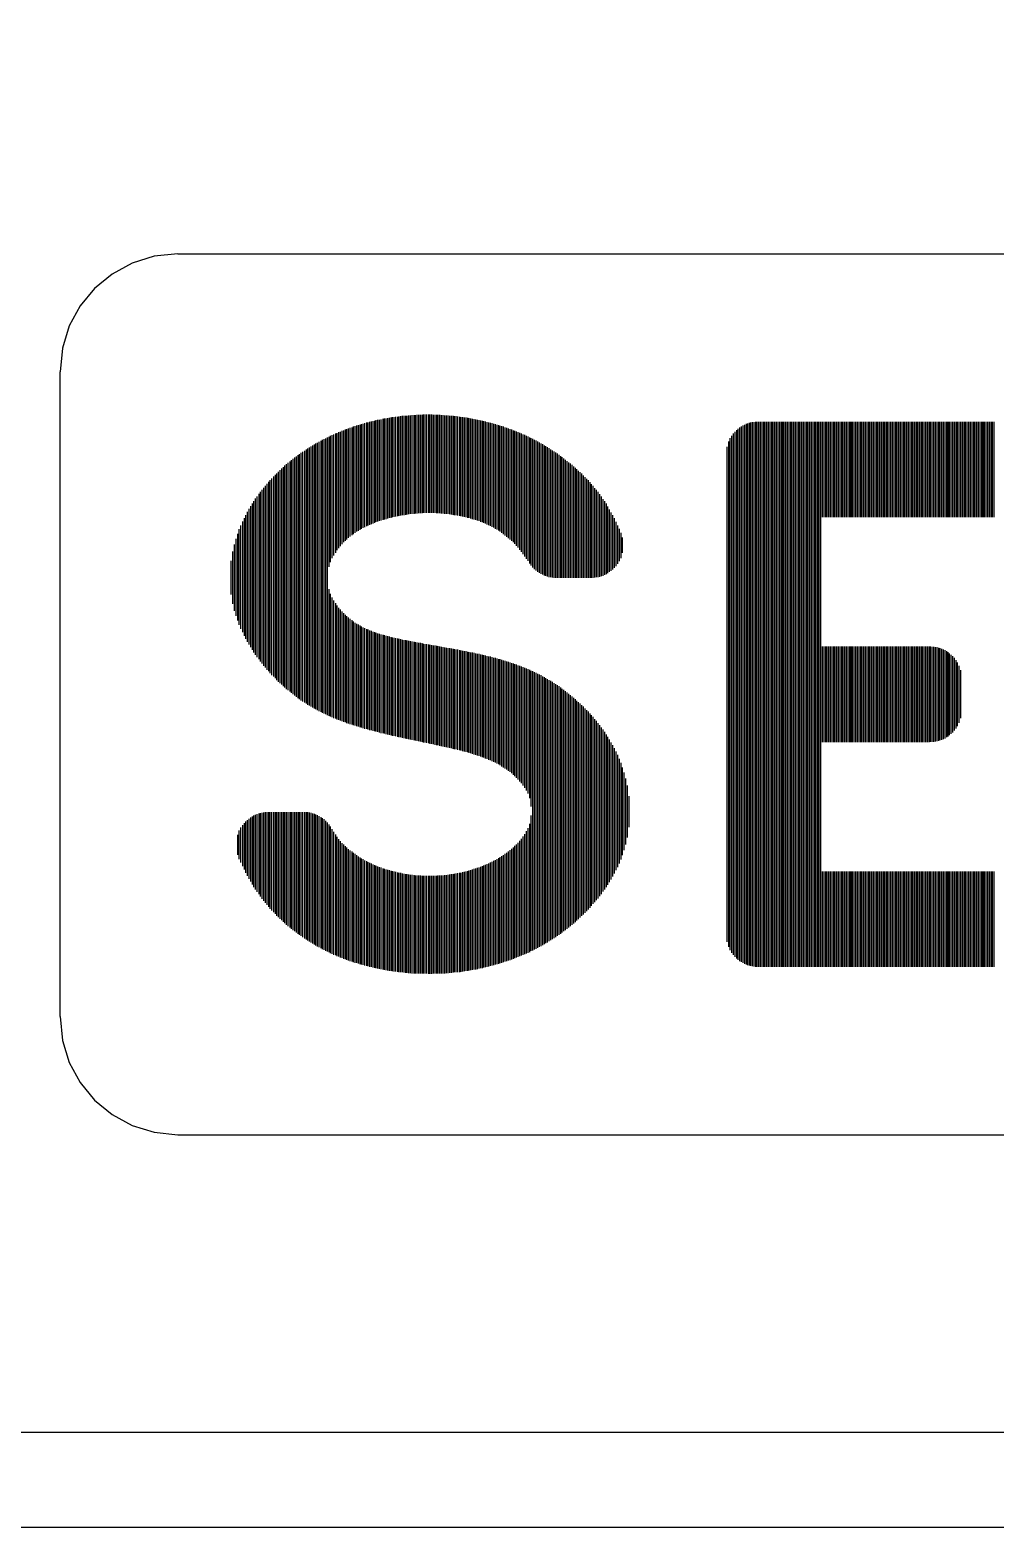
# Model space of a CAD drawing. Extents: x 4.9 to 38.9, y -1.1 to 21.9.
# Drawn here: x 13.492 to 14.104, y 17.482 to 18.433 of the extents above; entities that cross this region are included whole.
import ezdxf

# ---------------------------------------------------------------- set-up
doc = ezdxf.new("R2010")
doc.units = 0
doc.layers.get('0').update_dxf_attribs({"linetype": 'CONTINUOUS'})

msp = doc.modelspace()

# ---------------------------------------------------------------- linework, layer by layer
at = {"color": 7}
for p, q in [((13.58542, 18.29054), (14.44195, 18.29054)), ((13.51066, 17.80633), (13.51066, 18.2156)), ((13.69478, 18.11116), (13.69478, 18.18)), ((13.69597, 18.11201), (13.69597, 18.18034)), ((13.69698, 18.11269), (13.69698, 18.18085)), ((13.698, 18.11354), (13.698, 18.18118)), ((13.69902, 18.11422), (13.69902, 18.18152)), ((13.70003, 18.11472), (13.70003, 18.18186)), ((13.70105, 18.1154), (13.70105, 18.18203)), ((13.70207, 18.11608), (13.70207, 18.18237)), ((13.70309, 18.11659), (13.70309, 18.18271)), ((13.7041, 18.1171), (13.7041, 18.18305)), ((13.70529, 18.11761), (13.70529, 18.18339)), ((13.70631, 18.11811), (13.70631, 18.18356)), ((13.70732, 18.11862), (13.70732, 18.1839)), ((13.70834, 18.11896), (13.70834, 18.18407)), ((13.70936, 18.11947), (13.70936, 18.18441)), ((13.71038, 18.11981), (13.71038, 18.18458)), ((13.71139, 18.12032), (13.71139, 18.18491)), ((13.71241, 18.12066), (13.71241, 18.18508)), ((13.71343, 18.121), (13.71343, 18.18525)), ((13.71445, 18.12134), (13.71445, 18.18542)), ((13.71563, 18.12167), (13.71563, 18.18576)), ((13.71665, 18.12201), (13.71665, 18.18593)), ((13.71767, 18.12218), (13.71767, 18.1861)), ((13.71868, 18.12252), (13.71868, 18.18627)), ((13.7197, 18.12286), (13.7197, 18.18644)), ((13.72072, 18.12303), (13.72072, 18.18661)), ((13.72174, 18.12337), (13.72174, 18.18678)), ((13.72275, 18.12354), (13.72275, 18.18695)), ((13.72377, 18.12388), (13.72377, 18.18712)), ((13.72496, 18.12405), (13.72496, 18.18712)), ((13.72597, 18.12422), (13.72597, 18.18729)), ((13.72699, 18.12439), (13.72699, 18.18746)), ((13.72801, 18.12456), (13.72801, 18.18763)), ((13.72903, 18.12473), (13.72903, 18.18763)), ((13.73004, 18.1249), (13.73004, 18.1878)), ((13.73106, 18.12507), (13.73106, 18.1878)), ((13.73208, 18.12524), (13.73208, 18.18797)), ((13.73309, 18.1254), (13.73309, 18.18797)), ((13.73411, 18.12557), (13.73411, 18.18814)), ((13.7353, 18.12557), (13.7353, 18.18814)), ((13.73632, 18.12574), (13.73632, 18.18814)), ((13.73733, 18.12574), (13.73733, 18.1883)), ((13.73835, 18.12591), (13.73835, 18.1883)), ((13.73937, 18.12591), (13.73937, 18.1883)), ((13.74039, 18.12591), (13.74039, 18.1883)), ((13.7414, 18.12608), (13.7414, 18.18847)), ((13.74242, 18.12608), (13.74242, 18.18847)), ((13.74344, 18.12608), (13.74344, 18.18847)), ((13.74462, 18.12608), (13.74462, 18.18847)), ((13.74564, 18.12608), (13.74564, 18.18847)), ((13.74666, 18.12608), (13.74666, 18.18847)), ((13.74768, 18.12608), (13.74768, 18.1883)), ((13.74869, 18.12608), (13.74869, 18.1883)), ((13.74971, 18.12591), (13.74971, 18.1883)), ((13.75073, 18.12591), (13.75073, 18.1883)), ((13.75174, 18.12591), (13.75174, 18.1883)), ((13.75276, 18.12574), (13.75276, 18.18814)), ((13.75378, 18.12574), (13.75378, 18.18814)), ((13.75497, 18.12557), (13.75497, 18.18797)), ((13.75598, 18.12557), (13.75598, 18.18797)), ((13.757, 18.1254), (13.757, 18.18797)), ((13.75802, 18.12524), (13.75802, 18.1878)), ((13.75903, 18.12507), (13.75903, 18.1878)), ((13.76005, 18.1249), (13.76005, 18.18763)), ((13.76107, 18.12473), (13.76107, 18.18746)), ((13.76209, 18.12456), (13.76209, 18.18746)), ((13.7631, 18.12439), (13.7631, 18.18729)), ((13.76429, 18.12422), (13.76429, 18.18712)), ((13.76531, 18.12405), (13.76531, 18.18695)), ((13.76632, 18.12388), (13.76632, 18.18678)), ((13.76734, 18.12354), (13.76734, 18.18661)), ((13.76836, 18.12337), (13.76836, 18.18661)), ((13.76938, 18.12303), (13.76938, 18.18644)), ((13.77039, 18.12286), (13.77039, 18.18627)), ((13.77141, 18.12252), (13.77141, 18.18593)), ((13.77243, 18.12218), (13.77243, 18.18576)), ((13.77345, 18.12201), (13.77345, 18.18559)), ((13.77463, 18.12167), (13.77463, 18.18542)), ((13.77565, 18.12134), (13.77565, 18.18525)), ((13.77667, 18.121), (13.77667, 18.18491)), ((13.77768, 18.12049), (13.77768, 18.18474)), ((13.7787, 18.12015), (13.7787, 18.18458)), ((13.77972, 18.11981), (13.77972, 18.18424)), ((13.78074, 18.1193), (13.78074, 18.18407)), ((13.78175, 18.11879), (13.78175, 18.18373)), ((13.78277, 18.11828), (13.78277, 18.18356)), ((13.78379, 18.11778), (13.78379, 18.18322)), ((13.78497, 18.11727), (13.78497, 18.18305)), ((13.78599, 18.11676), (13.78599, 18.18271)), ((13.78701, 18.11608), (13.78701, 18.18237)), ((13.78803, 18.11557), (13.78803, 18.18203)), ((13.78904, 18.11489), (13.78904, 18.18169)), ((13.79006, 18.11422), (13.79006, 18.18135)), ((13.79108, 18.11337), (13.79108, 18.18118)), ((13.7921, 18.11269), (13.7921, 18.18085)), ((13.79311, 18.11184), (13.79311, 18.18034)), ((13.7943, 18.11099), (13.7943, 18.18)), ((13.94214, 17.84159), (13.94214, 18.18034)), ((13.94316, 17.84108), (13.94316, 18.18101)), ((13.94417, 17.8404), (13.94417, 18.18152)), ((13.94519, 17.8399), (13.94519, 18.18203)), ((13.94621, 17.83939), (13.94621, 18.18254)), ((13.94723, 17.83905), (13.94723, 18.18288)), ((13.94824, 17.83871), (13.94824, 18.18322)), ((13.94909, 17.83854), (13.94909, 18.18339)), ((13.95011, 17.83837), (13.95011, 18.18373)), ((13.95113, 17.8382), (13.95113, 18.18373)), ((13.95214, 17.83803), (13.95214, 18.1839)), ((13.95316, 17.83803), (13.95316, 18.1839)), ((13.95418, 17.83803), (13.95418, 18.1839)), ((13.95519, 17.83803), (13.95519, 18.1839)), ((13.95621, 17.83803), (13.95621, 18.1839)), ((13.95723, 17.83803), (13.95723, 18.1839)), ((13.95825, 17.83803), (13.95825, 18.1839)), ((13.95926, 17.83803), (13.95926, 18.1839)), ((13.96028, 17.83803), (13.96028, 18.1839)), ((13.9613, 17.83803), (13.9613, 18.1839)), ((13.96232, 17.83803), (13.96232, 18.1839)), ((13.96333, 17.83803), (13.96333, 18.1839)), ((13.96435, 17.83803), (13.96435, 18.1839)), ((13.96537, 17.83803), (13.96537, 18.1839)), ((13.96638, 17.83803), (13.96638, 18.1839)), ((13.9674, 17.83803), (13.9674, 18.1839)), ((13.96842, 17.83803), (13.96842, 18.1839)), ((13.96944, 17.83803), (13.96944, 18.1839)), ((13.97028, 17.83803), (13.97028, 18.1839)), ((13.9713, 17.83803), (13.9713, 18.1839)), ((13.97232, 17.83803), (13.97232, 18.1839)), ((13.97334, 17.83803), (13.97334, 18.1839)), ((13.97435, 17.83803), (13.97435, 18.1839)), ((13.97537, 17.83803), (13.97537, 18.1839)), ((13.97639, 17.83803), (13.97639, 18.1839)), ((13.9774, 17.83803), (13.9774, 18.1839)), ((13.97842, 17.83803), (13.97842, 18.1839)), ((13.97944, 17.83803), (13.97944, 18.1839)), ((13.98046, 17.83803), (13.98046, 18.1839)), ((13.98147, 17.83803), (13.98147, 18.1839)), ((13.98249, 17.83803), (13.98249, 18.1839)), ((13.98351, 17.83803), (13.98351, 18.1839)), ((13.98453, 17.83803), (13.98453, 18.1839)), ((13.98554, 17.83803), (13.98554, 18.1839)), ((13.98656, 17.83803), (13.98656, 18.1839)), ((13.98758, 17.83803), (13.98758, 18.1839)), ((13.98859, 17.83803), (13.98859, 18.1839)), ((13.98961, 17.83803), (13.98961, 18.1839)), ((13.99063, 17.83803), (13.99063, 18.1839)), ((13.99148, 17.83803), (13.99148, 18.1839)), ((13.99249, 17.83803), (13.99249, 18.1839)), ((13.99351, 17.83803), (13.99351, 18.1839)), ((13.99453, 18.12337), (13.99453, 18.1839)), ((13.99555, 18.12337), (13.99555, 18.1839)), ((13.99656, 18.12337), (13.99656, 18.1839)), ((13.99758, 18.12337), (13.99758, 18.1839)), ((13.9986, 18.12337), (13.9986, 18.1839)), ((13.99961, 18.12337), (13.99961, 18.1839)), ((14.00063, 18.12337), (14.00063, 18.1839)), ((14.00165, 18.12337), (14.00165, 18.1839)), ((14.00267, 18.12337), (14.00267, 18.1839)), ((14.00368, 18.12337), (14.00368, 18.1839)), ((14.0047, 18.12337), (14.0047, 18.1839)), ((14.00572, 18.12337), (14.00572, 18.1839)), ((14.00674, 18.12337), (14.00674, 18.1839)), ((14.00775, 18.12337), (14.00775, 18.1839)), ((14.00877, 18.12337), (14.00877, 18.1839)), ((14.00979, 18.12337), (14.00979, 18.1839)), ((14.0108, 18.12337), (14.0108, 18.1839)), ((14.01182, 18.12337), (14.01182, 18.1839)), ((14.01267, 18.12337), (14.01267, 18.1839)), ((14.01369, 18.12337), (14.01369, 18.1839)), ((14.0147, 18.12337), (14.0147, 18.1839)), ((14.01572, 18.12337), (14.01572, 18.1839)), ((14.01674, 18.12337), (14.01674, 18.1839)), ((14.01776, 18.12337), (14.01776, 18.1839)), ((14.01877, 18.12337), (14.01877, 18.1839)), ((14.01979, 18.12337), (14.01979, 18.1839)), ((14.02081, 18.12337), (14.02081, 18.1839)), ((14.02182, 18.12337), (14.02182, 18.1839)), ((14.02284, 18.12337), (14.02284, 18.1839)), ((14.02386, 18.12337), (14.02386, 18.1839)), ((14.02488, 18.12337), (14.02488, 18.1839)), ((14.02589, 18.12337), (14.02589, 18.1839)), ((14.02691, 18.12337), (14.02691, 18.1839)), ((14.02793, 18.12337), (14.02793, 18.1839)), ((14.02895, 18.12337), (14.02895, 18.1839)), ((14.02996, 18.12337), (14.02996, 18.1839)), ((14.03098, 18.12337), (14.03098, 18.1839)), ((14.032, 18.12337), (14.032, 18.1839)), ((14.03301, 18.12337), (14.03301, 18.1839)), ((14.03386, 18.12337), (14.03386, 18.1839)), ((14.03488, 18.12337), (14.03488, 18.1839)), ((14.0359, 18.12337), (14.0359, 18.1839)), ((14.03691, 18.12337), (14.03691, 18.1839)), ((14.03793, 18.12337), (14.03793, 18.1839)), ((14.03895, 18.12337), (14.03895, 18.1839)), ((14.03997, 18.12337), (14.03997, 18.1839)), ((14.04098, 18.12337), (14.04098, 18.1839)), ((14.042, 18.12337), (14.042, 18.1839)), ((14.04302, 18.12337), (14.04302, 18.1839)), ((14.04403, 18.12337), (14.04403, 18.1839)), ((14.04505, 18.12337), (14.04505, 18.1839)), ((14.04607, 18.12337), (14.04607, 18.1839)), ((14.04709, 18.12337), (14.04709, 18.1839)), ((14.0481, 18.12337), (14.0481, 18.1839)), ((14.04912, 18.12337), (14.04912, 18.1839)), ((14.05014, 18.12337), (14.05014, 18.1839)), ((14.05116, 18.12337), (14.05116, 18.1839)), ((14.05217, 18.12337), (14.05217, 18.1839)), ((14.05319, 18.12337), (14.05319, 18.1839)), ((14.05421, 18.12337), (14.05421, 18.1839)), ((14.05506, 18.12337), (14.05506, 18.1839)), ((14.05607, 18.12337), (14.05607, 18.1839)), ((14.05709, 18.12337), (14.05709, 18.1839)), ((14.05811, 18.12337), (14.05811, 18.1839)), ((14.05912, 18.12337), (14.05912, 18.1839)), ((14.06014, 18.12337), (14.06014, 18.1839)), ((14.06116, 18.12337), (14.06116, 18.1839)), ((14.06218, 18.12337), (14.06218, 18.1839)), ((14.06319, 18.12337), (14.06319, 18.1839)), ((14.06421, 18.12337), (14.06421, 18.1839)), ((14.06523, 18.12337), (14.06523, 18.1839)), ((14.06624, 18.12337), (14.06624, 18.1839)), ((14.06726, 18.12337), (14.06726, 18.1839)), ((14.06828, 18.12337), (14.06828, 18.1839)), ((14.0693, 18.12337), (14.0693, 18.1839)), ((14.07031, 18.12337), (14.07031, 18.1839)), ((14.07133, 18.12337), (14.07133, 18.1839)), ((14.07235, 18.12337), (14.07235, 18.1839)), ((14.07337, 18.12337), (14.07337, 18.1839)), ((14.07438, 18.12337), (14.07438, 18.1839)), ((14.07523, 18.12337), (14.07523, 18.1839)), ((14.07625, 18.12337), (14.07625, 18.1839)), ((14.07727, 18.12337), (14.07727, 18.1839)), ((14.07828, 18.12337), (14.07828, 18.1839)), ((14.0793, 18.12337), (14.0793, 18.1839)), ((14.08032, 18.12337), (14.08032, 18.1839)), ((14.08133, 18.12337), (14.08133, 18.1839)), ((14.08235, 18.12337), (14.08235, 18.1839)), ((14.08337, 18.12337), (14.08337, 18.1839)), ((14.08439, 18.12337), (14.08439, 18.1839)), ((14.0854, 18.12337), (14.0854, 18.1839)), ((14.08642, 18.12337), (14.08642, 18.1839)), ((14.08744, 18.12337), (14.08744, 18.1839)), ((14.08845, 18.12337), (14.08845, 18.1839)), ((14.08947, 18.12337), (14.08947, 18.1839)), ((14.09049, 18.12337), (14.09049, 18.1839)), ((14.09151, 18.12337), (14.09151, 18.1839)), ((14.09252, 18.12337), (14.09252, 18.1839)), ((14.09354, 18.12337), (14.09354, 18.1839)), ((14.09456, 18.12337), (14.09456, 18.1839)), ((14.09558, 18.12337), (14.09558, 18.1839)), ((14.09642, 18.12337), (14.09642, 18.1839)), ((14.09744, 18.12337), (14.09744, 18.1839)), ((14.09846, 18.12337), (14.09846, 18.1839)), ((14.09948, 18.12337), (14.09948, 18.1839)), ((14.10049, 18.12337), (14.10049, 18.1839)), ((14.10151, 18.12337), (14.10151, 18.1839)), ((14.10253, 18.12337), (14.10253, 18.1839)), ((14.10354, 18.12337), (14.10354, 18.1839)), ((13.67409, 18.00079), (13.67409, 18.17067)), ((13.67511, 18.00028), (13.67511, 18.17118)), ((13.6763, 17.99977), (13.6763, 18.17186)), ((13.67732, 17.99927), (13.67732, 18.17237)), ((13.67833, 17.99876), (13.67833, 18.17288)), ((13.67935, 17.99825), (13.67935, 18.17339)), ((13.68037, 17.99774), (13.68037, 18.17389)), ((13.68138, 18.09184), (13.68138, 18.1744)), ((13.6824, 18.09489), (13.6824, 18.17491)), ((13.68342, 18.09726), (13.68342, 18.17542)), ((13.68444, 18.09913), (13.68444, 18.17593)), ((13.68562, 18.10082), (13.68562, 18.17644)), ((13.68664, 18.10235), (13.68664, 18.17678)), ((13.68766, 18.1037), (13.68766, 18.17728)), ((13.68867, 18.10506), (13.68867, 18.17762)), ((13.68969, 18.10625), (13.68969, 18.17813)), ((13.69071, 18.10743), (13.69071, 18.17847)), ((13.69173, 18.10845), (13.69173, 18.17898)), ((13.69274, 18.1093), (13.69274, 18.17932)), ((13.69376, 18.11032), (13.69376, 18.17966)), ((13.79532, 18.11015), (13.79532, 18.17966)), ((13.79633, 18.1093), (13.79633, 18.17932)), ((13.79735, 18.10845), (13.79735, 18.17898)), ((13.79837, 18.10743), (13.79837, 18.17847)), ((13.79939, 18.10642), (13.79939, 18.17813)), ((13.8004, 18.10523), (13.8004, 18.17779)), ((13.80142, 18.10404), (13.80142, 18.17728)), ((13.80244, 18.10269), (13.80244, 18.17695)), ((13.80345, 18.10133), (13.80345, 18.17644)), ((13.80464, 18.0998), (13.80464, 18.17593)), ((13.80566, 18.09845), (13.80566, 18.17559)), ((13.80668, 18.09692), (13.80668, 18.17508)), ((13.80769, 18.09557), (13.80769, 18.17457)), ((13.80871, 18.09404), (13.80871, 18.17406)), ((13.80973, 18.09268), (13.80973, 18.17355)), ((13.81075, 18.0915), (13.81075, 18.17305)), ((13.81176, 18.09048), (13.81176, 18.17254)), ((13.81278, 18.08946), (13.81278, 18.17203)), ((13.81397, 18.08878), (13.81397, 18.17152)), ((13.81498, 18.08811), (13.81498, 18.17084)), ((13.93502, 17.85058), (13.93502, 18.17135)), ((13.93604, 17.84854), (13.93604, 18.17355)), ((13.93705, 17.84685), (13.93705, 18.17508)), ((13.93807, 17.84549), (13.93807, 18.17644)), ((13.93909, 17.8443), (13.93909, 18.17762)), ((13.94011, 17.84329), (13.94011, 18.17864)), ((13.94112, 17.84244), (13.94112, 18.17949)), ((13.65968, 18.01012), (13.65968, 18.16118)), ((13.6607, 18.00944), (13.6607, 18.16186)), ((13.66172, 18.00859), (13.66172, 18.1627)), ((13.66273, 18.00791), (13.66273, 18.16338)), ((13.66375, 18.00706), (13.66375, 18.16423)), ((13.66477, 18.00639), (13.66477, 18.16491)), ((13.66596, 18.00571), (13.66596, 18.16559)), ((13.66697, 18.00503), (13.66697, 18.16626)), ((13.66799, 18.00435), (13.66799, 18.16694)), ((13.66901, 18.00384), (13.66901, 18.16762)), ((13.67003, 18.00317), (13.67003, 18.1683)), ((13.67104, 18.00266), (13.67104, 18.16881)), ((13.67206, 18.00198), (13.67206, 18.16949)), ((13.67308, 18.00147), (13.67308, 18.17016)), ((13.816, 18.08743), (13.816, 18.17016)), ((13.81702, 18.08692), (13.81702, 18.16966)), ((13.81804, 18.08641), (13.81804, 18.16898)), ((13.81905, 18.08607), (13.81905, 18.16847)), ((13.82007, 18.08573), (13.82007, 18.16779)), ((13.82109, 18.08539), (13.82109, 18.16711)), ((13.8221, 18.08522), (13.8221, 18.16643)), ((13.82312, 18.08505), (13.82312, 18.16576)), ((13.82431, 18.08488), (13.82431, 18.16508)), ((13.82533, 18.08488), (13.82533, 18.1644)), ((13.82634, 18.08488), (13.82634, 18.16372)), ((13.82736, 18.08488), (13.82736, 18.16287)), ((13.82838, 18.08488), (13.82838, 18.1622)), ((13.82939, 18.08488), (13.82939, 18.16152)), ((13.934, 17.8538), (13.934, 18.16813)), ((13.64934, 18.01893), (13.64934, 18.15219)), ((13.65036, 18.01792), (13.65036, 18.15321)), ((13.65138, 18.01707), (13.65138, 18.15423)), ((13.65239, 18.01605), (13.65239, 18.15507)), ((13.65341, 18.0152), (13.65341, 18.15609)), ((13.65443, 18.01419), (13.65443, 18.15694)), ((13.65544, 18.01351), (13.65544, 18.15779)), ((13.65663, 18.01266), (13.65663, 18.15864)), ((13.65765, 18.01181), (13.65765, 18.15948)), ((13.65867, 18.01096), (13.65867, 18.16033)), ((13.83041, 18.08488), (13.83041, 18.16067)), ((13.83143, 18.08488), (13.83143, 18.15982)), ((13.83245, 18.08488), (13.83245, 18.15897)), ((13.83363, 18.08488), (13.83363, 18.15813)), ((13.83465, 18.08488), (13.83465, 18.15745)), ((13.83567, 18.08488), (13.83567, 18.1566)), ((13.83668, 18.08488), (13.83668, 18.15558)), ((13.8377, 18.08488), (13.8377, 18.15474)), ((13.83872, 18.08488), (13.83872, 18.15389)), ((13.83974, 18.08488), (13.83974, 18.15287)), ((13.84075, 18.08488), (13.84075, 18.15202)), ((13.64002, 18.0291), (13.64002, 18.14202)), ((13.64103, 18.02792), (13.64103, 18.14338)), ((13.64205, 18.02656), (13.64205, 18.14456)), ((13.64307, 18.02554), (13.64307, 18.14575)), ((13.64409, 18.02436), (13.64409, 18.14694)), ((13.6451, 18.02317), (13.6451, 18.14795)), ((13.64629, 18.02215), (13.64629, 18.14914)), ((13.64731, 18.02114), (13.64731, 18.15016)), ((13.64832, 18.01995), (13.64832, 18.15118)), ((13.84177, 18.08488), (13.84177, 18.15101)), ((13.84279, 18.08488), (13.84279, 18.14982)), ((13.84398, 18.08488), (13.84398, 18.1488)), ((13.84499, 18.08488), (13.84499, 18.14778)), ((13.84601, 18.08488), (13.84601, 18.14677)), ((13.84703, 18.08488), (13.84703, 18.14558)), ((13.84804, 18.08488), (13.84804, 18.14439)), ((13.84906, 18.08488), (13.84906, 18.14321)), ((13.63374, 18.03758), (13.63374, 18.13354)), ((13.63476, 18.03606), (13.63476, 18.13524)), ((13.63578, 18.03453), (13.63578, 18.13659)), ((13.63696, 18.03317), (13.63696, 18.13812)), ((13.63798, 18.03182), (13.63798, 18.13948)), ((13.639, 18.03046), (13.639, 18.14083)), ((13.85008, 18.08505), (13.85008, 18.14185)), ((13.8511, 18.08522), (13.8511, 18.14066)), ((13.85211, 18.08539), (13.85211, 18.13948)), ((13.8533, 18.08556), (13.8533, 18.13795)), ((13.85432, 18.0859), (13.85432, 18.13643)), ((13.85533, 18.08624), (13.85533, 18.1349)), ((13.85635, 18.08675), (13.85635, 18.13354)), ((13.62866, 18.04623), (13.62866, 18.12473)), ((13.62967, 18.04419), (13.62967, 18.12676)), ((13.63069, 18.0425), (13.63069, 18.12863)), ((13.63171, 18.0408), (13.63171, 18.13032)), ((13.63273, 18.03911), (13.63273, 18.13202)), ((13.85737, 18.08726), (13.85737, 18.13202)), ((13.85839, 18.08794), (13.85839, 18.13015)), ((13.8594, 18.08861), (13.8594, 18.12829)), ((13.86042, 18.08929), (13.86042, 18.12642)), ((13.86144, 18.09014), (13.86144, 18.12473)), ((13.62442, 18.05504), (13.62442, 18.11574)), ((13.62544, 18.0525), (13.62544, 18.11811)), ((13.62662, 18.0503), (13.62662, 18.12066)), ((13.62764, 18.04809), (13.62764, 18.12269)), ((13.86246, 18.09116), (13.86246, 18.12269)), ((13.86364, 18.09234), (13.86364, 18.12049)), ((13.86466, 18.0937), (13.86466, 18.11811)), ((13.86568, 18.0954), (13.86568, 18.11591)), ((13.86669, 18.09743), (13.86669, 18.11354)), ((13.62137, 18.06403), (13.62137, 18.10608)), ((13.62238, 18.06081), (13.62238, 18.10964)), ((13.6234, 18.05776), (13.6234, 18.11286)), ((13.86771, 18.10065), (13.86771, 18.11049)), ((13.61933, 18.07437), (13.61933, 18.09557)), ((13.62035, 18.06844), (13.62035, 18.10167)), ((13.68138, 17.99723), (13.68138, 18.07776)), ((13.6824, 17.99689), (13.6824, 18.07471)), ((13.68342, 17.99638), (13.68342, 18.07234)), ((13.68444, 17.99587), (13.68444, 18.07047)), ((13.68562, 17.99554), (13.68562, 18.06878)), ((13.68664, 17.99503), (13.68664, 18.06725)), ((13.68766, 17.99469), (13.68766, 18.0659)), ((13.68867, 17.99435), (13.68867, 18.06471)), ((13.68969, 17.99384), (13.68969, 18.06352)), ((13.69071, 17.9935), (13.69071, 18.0625)), ((13.69173, 17.99316), (13.69173, 18.06149)), ((13.69274, 17.99265), (13.69274, 18.06047)), ((13.69376, 17.99248), (13.69376, 18.05962)), ((13.69478, 17.99198), (13.69478, 18.05877)), ((13.69597, 17.99181), (13.69597, 18.05793)), ((13.69698, 17.9913), (13.69698, 18.05725)), ((13.698, 17.99113), (13.698, 18.0564)), ((13.69902, 17.99062), (13.69902, 18.05572)), ((13.70003, 17.99045), (13.70003, 18.05521)), ((13.70105, 17.99011), (13.70105, 18.05454)), ((13.70207, 17.98977), (13.70207, 18.05403)), ((13.70309, 17.98943), (13.70309, 18.05335)), ((13.7041, 17.98909), (13.7041, 18.05284)), ((13.70529, 17.98892), (13.70529, 18.05233)), ((13.70631, 17.98858), (13.70631, 18.05199)), ((13.70732, 17.98825), (13.70732, 18.05148)), ((13.70834, 17.98808), (13.70834, 18.05115)), ((13.70936, 17.98774), (13.70936, 18.05064)), ((13.71038, 17.98757), (13.71038, 18.0503)), ((13.71139, 17.98723), (13.71139, 18.04996)), ((13.71241, 17.98706), (13.71241, 18.04962)), ((13.71343, 17.98672), (13.71343, 18.04928)), ((13.71445, 17.98638), (13.71445, 18.04894)), ((13.71563, 17.98621), (13.71563, 18.0486)), ((13.71665, 17.98604), (13.71665, 18.04843)), ((13.71767, 17.9857), (13.71767, 18.04809)), ((13.71868, 17.98553), (13.71868, 18.04775)), ((13.7197, 17.98519), (13.7197, 18.04759)), ((13.72072, 17.98502), (13.72072, 18.04725)), ((13.72174, 17.98468), (13.72174, 18.04708)), ((13.72275, 17.98452), (13.72275, 18.04674)), ((13.72377, 17.98435), (13.72377, 18.04657)), ((13.72496, 17.98401), (13.72496, 18.0464)), ((13.72597, 17.98384), (13.72597, 18.04606)), ((13.72699, 17.98367), (13.72699, 18.04589)), ((13.72801, 17.98333), (13.72801, 18.04555)), ((13.72903, 17.98316), (13.72903, 18.04538)), ((13.73004, 17.98299), (13.73004, 18.04521)), ((13.73106, 17.98265), (13.73106, 18.04504)), ((13.73208, 17.98248), (13.73208, 18.04487)), ((13.73309, 17.98231), (13.73309, 18.0447)), ((13.73411, 17.98214), (13.73411, 18.04436)), ((13.7353, 17.9818), (13.7353, 18.04419)), ((13.73632, 17.98163), (13.73632, 18.04402)), ((13.73733, 17.98146), (13.73733, 18.04386)), ((13.73835, 17.98112), (13.73835, 18.04369)), ((13.73937, 17.98096), (13.73937, 18.04352)), ((13.74039, 17.98079), (13.74039, 18.04335)), ((13.7414, 17.98045), (13.7414, 18.04301)), ((13.74242, 17.98028), (13.74242, 18.04284)), ((13.74344, 17.98011), (13.74344, 18.04267)), ((13.74462, 17.97994), (13.74462, 18.0425)), ((13.74564, 17.9796), (13.74564, 18.04233)), ((13.74666, 17.97943), (13.74666, 18.04216)), ((13.74768, 17.97926), (13.74768, 18.04199)), ((13.74869, 17.97892), (13.74869, 18.04182)), ((13.74971, 17.97875), (13.74971, 18.04165)), ((13.75073, 17.97858), (13.75073, 18.04148)), ((13.75174, 17.97824), (13.75174, 18.04131)), ((13.75276, 17.97807), (13.75276, 18.04114)), ((13.75378, 17.9779), (13.75378, 18.0408)), ((13.75497, 17.97756), (13.75497, 18.04063)), ((13.75598, 17.97739), (13.75598, 18.04046)), ((13.757, 17.97723), (13.757, 18.04029)), ((13.75802, 17.97689), (13.75802, 18.04013)), ((13.75903, 17.97672), (13.75903, 18.03996)), ((13.76005, 17.97638), (13.76005, 18.03979)), ((13.76107, 17.97621), (13.76107, 18.03962)), ((13.76209, 17.97604), (13.76209, 18.03945)), ((13.7631, 17.9757), (13.7631, 18.03928)), ((13.76429, 17.97553), (13.76429, 18.03894)), ((13.76531, 17.97519), (13.76531, 18.03877)), ((13.76632, 17.97485), (13.76632, 18.0386)), ((13.76734, 17.97468), (13.76734, 18.03843)), ((13.76836, 17.97434), (13.76836, 18.03826)), ((13.76938, 17.97417), (13.76938, 18.03792)), ((13.77039, 17.97383), (13.77039, 18.03775)), ((13.77141, 17.9735), (13.77141, 18.03758)), ((13.77243, 17.97316), (13.77243, 18.03741)), ((13.99453, 17.98062), (13.99453, 18.04131)), ((13.99555, 17.98062), (13.99555, 18.04131)), ((13.99656, 17.98062), (13.99656, 18.04131)), ((13.99758, 17.98062), (13.99758, 18.04131)), ((13.9986, 17.98062), (13.9986, 18.04131)), ((13.99961, 17.98062), (13.99961, 18.04131)), ((14.00063, 17.98062), (14.00063, 18.04131)), ((14.00165, 17.98062), (14.00165, 18.04131)), ((14.00267, 17.98062), (14.00267, 18.04131)), ((14.00368, 17.98062), (14.00368, 18.04131)), ((14.0047, 17.98062), (14.0047, 18.04131)), ((14.00572, 17.98062), (14.00572, 18.04131)), ((14.00674, 17.98062), (14.00674, 18.04131)), ((14.00775, 17.98062), (14.00775, 18.04131)), ((14.00877, 17.98062), (14.00877, 18.04131)), ((14.00979, 17.98062), (14.00979, 18.04131)), ((14.0108, 17.98062), (14.0108, 18.04131)), ((14.01182, 17.98062), (14.01182, 18.04131)), ((14.01267, 17.98062), (14.01267, 18.04131)), ((14.01369, 17.98062), (14.01369, 18.04131)), ((14.0147, 17.98062), (14.0147, 18.04131)), ((14.01572, 17.98062), (14.01572, 18.04131)), ((14.01674, 17.98062), (14.01674, 18.04131)), ((14.01776, 17.98062), (14.01776, 18.04131)), ((14.01877, 17.98062), (14.01877, 18.04131)), ((14.01979, 17.98062), (14.01979, 18.04131)), ((14.02081, 17.98062), (14.02081, 18.04131)), ((14.02182, 17.98062), (14.02182, 18.04131)), ((14.02284, 17.98062), (14.02284, 18.04131)), ((14.02386, 17.98062), (14.02386, 18.04131)), ((14.02488, 17.98062), (14.02488, 18.04131)), ((14.02589, 17.98062), (14.02589, 18.04131)), ((14.02691, 17.98062), (14.02691, 18.04131)), ((14.02793, 17.98062), (14.02793, 18.04131)), ((14.02895, 17.98062), (14.02895, 18.04131)), ((14.02996, 17.98062), (14.02996, 18.04131)), ((14.03098, 17.98062), (14.03098, 18.04131)), ((14.032, 17.98062), (14.032, 18.04131)), ((14.03301, 17.98062), (14.03301, 18.04131)), ((14.03386, 17.98062), (14.03386, 18.04131)), ((14.03488, 17.98062), (14.03488, 18.04131)), ((14.0359, 17.98062), (14.0359, 18.04131)), ((14.03691, 17.98062), (14.03691, 18.04131)), ((14.03793, 17.98062), (14.03793, 18.04131)), ((14.03895, 17.98062), (14.03895, 18.04131)), ((14.03997, 17.98062), (14.03997, 18.04131)), ((14.04098, 17.98062), (14.04098, 18.04131)), ((14.042, 17.98062), (14.042, 18.04131)), ((14.04302, 17.98062), (14.04302, 18.04131)), ((14.04403, 17.98062), (14.04403, 18.04131)), ((14.04505, 17.98062), (14.04505, 18.04131)), ((14.04607, 17.98062), (14.04607, 18.04131)), ((14.04709, 17.98062), (14.04709, 18.04131)), ((14.0481, 17.98062), (14.0481, 18.04131)), ((14.04912, 17.98062), (14.04912, 18.04131)), ((14.05014, 17.98062), (14.05014, 18.04131)), ((14.05116, 17.98062), (14.05116, 18.04131)), ((14.05217, 17.98062), (14.05217, 18.04131)), ((14.05319, 17.98062), (14.05319, 18.04131)), ((14.05421, 17.98062), (14.05421, 18.04131)), ((14.05506, 17.98062), (14.05506, 18.04131)), ((14.05607, 17.98062), (14.05607, 18.04131)), ((14.05709, 17.98062), (14.05709, 18.04131)), ((14.05811, 17.98062), (14.05811, 18.04131)), ((14.05912, 17.98062), (14.05912, 18.04131)), ((14.06014, 17.98062), (14.06014, 18.04131)), ((14.06116, 17.98062), (14.06116, 18.04131)), ((14.06218, 17.98062), (14.06218, 18.04131)), ((14.06319, 17.98079), (14.06319, 18.04131)), ((14.06421, 17.98079), (14.06421, 18.04114)), ((14.06523, 17.98079), (14.06523, 18.04114)), ((14.06624, 17.98096), (14.06624, 18.04097)), ((14.06726, 17.98112), (14.06726, 18.0408)), ((14.06828, 17.98146), (14.06828, 18.04046)), ((14.0693, 17.9818), (14.0693, 18.04013)), ((14.07031, 17.98214), (14.07031, 18.03979)), ((14.07133, 17.98248), (14.07133, 18.03945)), ((14.07235, 17.98299), (14.07235, 18.03894)), ((14.07337, 17.98367), (14.07337, 18.03843)), ((14.07438, 17.98418), (14.07438, 18.03775)), ((13.77345, 17.97282), (13.77345, 18.03724)), ((13.77463, 17.97248), (13.77463, 18.0369)), ((13.77565, 17.97214), (13.77565, 18.03673)), ((13.77667, 17.9718), (13.77667, 18.03656)), ((13.77768, 17.97146), (13.77768, 18.03623)), ((13.7787, 17.97112), (13.7787, 18.03606)), ((13.77972, 17.97078), (13.77972, 18.03572)), ((13.78074, 17.97027), (13.78074, 18.03555)), ((13.78175, 17.96993), (13.78175, 18.03521)), ((13.78277, 17.96943), (13.78277, 18.03504)), ((13.78379, 17.96909), (13.78379, 18.03487)), ((13.78497, 17.96858), (13.78497, 18.03453)), ((13.78599, 17.96807), (13.78599, 18.03419)), ((13.78701, 17.96756), (13.78701, 18.03402)), ((13.78803, 17.96705), (13.78803, 18.03368)), ((13.78904, 17.96654), (13.78904, 18.03334)), ((13.79006, 17.96587), (13.79006, 18.03317)), ((13.79108, 17.96519), (13.79108, 18.03283)), ((13.7921, 17.96451), (13.7921, 18.0325)), ((13.79311, 17.96383), (13.79311, 18.03216)), ((13.7943, 17.96315), (13.7943, 18.03182)), ((13.79532, 17.96231), (13.79532, 18.03148)), ((13.79633, 17.96163), (13.79633, 18.03114)), ((13.79735, 17.96078), (13.79735, 18.0308)), ((13.79837, 17.95976), (13.79837, 18.03046)), ((13.79939, 17.95891), (13.79939, 18.03012)), ((13.8004, 17.9579), (13.8004, 18.02978)), ((13.80142, 17.95688), (13.80142, 18.02927)), ((13.80244, 17.95569), (13.80244, 18.02894)), ((13.80345, 17.95451), (13.80345, 18.0286)), ((13.80464, 17.95315), (13.80464, 18.02826)), ((14.07523, 17.98502), (14.07523, 18.0369)), ((14.07625, 17.98587), (14.07625, 18.03606)), ((14.07727, 17.98672), (14.07727, 18.03521)), ((14.07828, 17.98791), (14.07828, 18.03402)), ((14.0793, 17.98926), (14.0793, 18.03267)), ((14.08032, 17.99079), (14.08032, 18.03114)), ((14.08133, 17.99282), (14.08133, 18.0291)), ((13.80566, 17.95162), (13.80566, 18.02775)), ((13.80668, 17.94993), (13.80668, 18.02724)), ((13.80769, 17.94789), (13.80769, 18.0269)), ((13.80871, 17.94501), (13.80871, 18.02639)), ((13.80973, 17.93976), (13.80973, 18.02588)), ((13.81075, 17.84837), (13.81075, 18.02554)), ((13.81176, 17.84888), (13.81176, 18.02504)), ((13.81278, 17.84939), (13.81278, 18.02453)), ((13.81397, 17.85007), (13.81397, 18.02402)), ((13.81498, 17.85058), (13.81498, 18.02351)), ((13.816, 17.85109), (13.816, 18.023)), ((13.81702, 17.85176), (13.81702, 18.02232)), ((13.81804, 17.85227), (13.81804, 18.02181)), ((13.81905, 17.85295), (13.81905, 18.02114)), ((13.82007, 17.85346), (13.82007, 18.02063)), ((13.82109, 17.85414), (13.82109, 18.01995)), ((13.8221, 17.85482), (13.8221, 18.01944)), ((13.82312, 17.85549), (13.82312, 18.01876)), ((14.08235, 17.99571), (14.08235, 18.02622)), ((13.82431, 17.85617), (13.82431, 18.01808)), ((13.82533, 17.85685), (13.82533, 18.01741)), ((13.82634, 17.85753), (13.82634, 18.01673)), ((13.82736, 17.85821), (13.82736, 18.01605)), ((13.82838, 17.85888), (13.82838, 18.0152)), ((13.82939, 17.85973), (13.82939, 18.01452)), ((13.83041, 17.86058), (13.83041, 18.01368)), ((13.83143, 17.86126), (13.83143, 18.013)), ((13.83245, 17.86211), (13.83245, 18.01215)), ((13.83363, 17.86295), (13.83363, 18.0113)), ((13.83465, 17.8638), (13.83465, 18.01046)), ((13.83567, 17.86465), (13.83567, 18.00961)), ((13.83668, 17.8655), (13.83668, 18.00876)), ((13.8377, 17.86634), (13.8377, 18.00791)), ((13.83872, 17.86736), (13.83872, 18.00689)), ((13.83974, 17.86821), (13.83974, 18.00605)), ((13.84075, 17.86923), (13.84075, 18.0052)), ((13.84177, 17.87024), (13.84177, 18.00401)), ((13.84279, 17.87126), (13.84279, 18.00317)), ((13.84398, 17.87228), (13.84398, 18.00198)), ((13.84499, 17.8733), (13.84499, 18.00096)), ((13.84601, 17.87431), (13.84601, 17.99994)), ((13.84703, 17.8755), (13.84703, 17.99876)), ((13.84804, 17.87669), (13.84804, 17.99774)), ((13.84906, 17.87787), (13.84906, 17.99655)), ((13.85008, 17.87906), (13.85008, 17.9952)), ((13.8511, 17.88025), (13.8511, 17.99401)), ((13.85211, 17.88143), (13.85211, 17.99265)), ((13.8533, 17.88279), (13.8533, 17.9913)), ((13.85432, 17.88415), (13.85432, 17.98994)), ((13.85533, 17.88567), (13.85533, 17.98858)), ((13.85635, 17.88703), (13.85635, 17.98706)), ((13.85737, 17.88855), (13.85737, 17.98553)), ((13.85839, 17.89008), (13.85839, 17.98401)), ((13.8594, 17.89178), (13.8594, 17.98231)), ((13.86042, 17.89347), (13.86042, 17.98045)), ((13.86144, 17.89534), (13.86144, 17.97875)), ((13.86246, 17.8972), (13.86246, 17.97672)), ((13.86364, 17.89924), (13.86364, 17.97468)), ((13.86466, 17.90127), (13.86466, 17.97248)), ((13.86568, 17.90364), (13.86568, 17.96993)), ((13.86669, 17.90602), (13.86669, 17.96739)), ((13.86771, 17.9089), (13.86771, 17.96451)), ((13.86873, 17.91195), (13.86873, 17.96129)), ((13.86975, 17.91551), (13.86975, 17.95756)), ((13.87076, 17.92009), (13.87076, 17.95298)), ((13.87178, 17.92653), (13.87178, 17.9462)), ((13.63171, 17.89211), (13.63171, 17.93281)), ((13.63273, 17.89025), (13.63273, 17.93331)), ((13.63374, 17.88855), (13.63374, 17.93399)), ((13.63476, 17.88703), (13.63476, 17.9345)), ((13.63578, 17.8855), (13.63578, 17.93484)), ((13.63696, 17.88398), (13.63696, 17.93518)), ((13.63798, 17.88262), (13.63798, 17.93552)), ((13.639, 17.88109), (13.639, 17.93569)), ((13.64002, 17.87974), (13.64002, 17.93586)), ((13.64103, 17.87855), (13.64103, 17.93603)), ((13.64205, 17.8772), (13.64205, 17.9362)), ((13.64307, 17.87601), (13.64307, 17.9362)), ((13.64409, 17.87482), (13.64409, 17.9362)), ((13.6451, 17.87363), (13.6451, 17.9362)), ((13.64629, 17.87262), (13.64629, 17.9362)), ((13.64731, 17.8716), (13.64731, 17.9362)), ((13.64832, 17.87041), (13.64832, 17.9362)), ((13.64934, 17.8694), (13.64934, 17.9362)), ((13.65036, 17.86838), (13.65036, 17.9362)), ((13.65138, 17.86753), (13.65138, 17.9362)), ((13.65239, 17.86651), (13.65239, 17.9362)), ((13.65341, 17.86567), (13.65341, 17.9362)), ((13.65443, 17.86465), (13.65443, 17.9362)), ((13.65544, 17.8638), (13.65544, 17.9362)), ((13.65663, 17.86295), (13.65663, 17.9362)), ((13.65765, 17.86211), (13.65765, 17.9362)), ((13.65867, 17.86126), (13.65867, 17.9362)), ((13.65968, 17.86058), (13.65968, 17.9362)), ((13.6607, 17.85973), (13.6607, 17.9362)), ((13.66172, 17.85888), (13.66172, 17.9362)), ((13.66273, 17.85821), (13.66273, 17.9362)), ((13.66375, 17.85753), (13.66375, 17.9362)), ((13.66477, 17.85668), (13.66477, 17.9362)), ((13.66596, 17.856), (13.66596, 17.9362)), ((13.66697, 17.85532), (13.66697, 17.93603)), ((13.66799, 17.85465), (13.66799, 17.93603)), ((13.66901, 17.85397), (13.66901, 17.93586)), ((13.67003, 17.85346), (13.67003, 17.93569)), ((13.67104, 17.85278), (13.67104, 17.93535)), ((13.67206, 17.8521), (13.67206, 17.93501)), ((13.67308, 17.85142), (13.67308, 17.93467)), ((13.67409, 17.85092), (13.67409, 17.93416)), ((13.67511, 17.85041), (13.67511, 17.93365)), ((13.6763, 17.84973), (13.6763, 17.93297)), ((13.80973, 17.84803), (13.80973, 17.93399)), ((13.62442, 17.90636), (13.62442, 17.9245)), ((13.62544, 17.90415), (13.62544, 17.92636)), ((13.62662, 17.90195), (13.62662, 17.92789)), ((13.62764, 17.89974), (13.62764, 17.92908)), ((13.62866, 17.89771), (13.62866, 17.93026)), ((13.62967, 17.89568), (13.62967, 17.93111)), ((13.63069, 17.89381), (13.63069, 17.93196)), ((13.67732, 17.84922), (13.67732, 17.9323)), ((13.67833, 17.84871), (13.67833, 17.93162)), ((13.67935, 17.8482), (13.67935, 17.9306)), ((13.68037, 17.84769), (13.68037, 17.92958)), ((13.68138, 17.84719), (13.68138, 17.9284)), ((13.6824, 17.84668), (13.6824, 17.92704)), ((13.68342, 17.84617), (13.68342, 17.92535)), ((13.68444, 17.84566), (13.68444, 17.92365)), ((13.80668, 17.84651), (13.80668, 17.92399)), ((13.80769, 17.84685), (13.80769, 17.92602)), ((13.80871, 17.84736), (13.80871, 17.92874)), ((13.6234, 17.90907), (13.6234, 17.92178)), ((13.68562, 17.84532), (13.68562, 17.92195)), ((13.68664, 17.84481), (13.68664, 17.92043)), ((13.68766, 17.84447), (13.68766, 17.91907)), ((13.68867, 17.84396), (13.68867, 17.91772)), ((13.68969, 17.84363), (13.68969, 17.91653)), ((13.69071, 17.84312), (13.69071, 17.91551)), ((13.69173, 17.84278), (13.69173, 17.91449)), ((13.79939, 17.84346), (13.79939, 17.91466)), ((13.8004, 17.84396), (13.8004, 17.91568)), ((13.80142, 17.8443), (13.80142, 17.9167)), ((13.80244, 17.84464), (13.80244, 17.91789)), ((13.80345, 17.84515), (13.80345, 17.91924)), ((13.80464, 17.84549), (13.80464, 17.9206)), ((13.80566, 17.846), (13.80566, 17.92212)), ((13.69274, 17.84244), (13.69274, 17.91365)), ((13.69376, 17.84193), (13.69376, 17.91263)), ((13.69478, 17.84159), (13.69478, 17.91178)), ((13.69597, 17.84125), (13.69597, 17.9111)), ((13.69698, 17.84091), (13.69698, 17.91026)), ((13.698, 17.84057), (13.698, 17.90958)), ((13.69902, 17.8404), (13.69902, 17.90873)), ((13.70003, 17.84007), (13.70003, 17.90805)), ((13.70105, 17.83973), (13.70105, 17.90737)), ((13.70207, 17.83939), (13.70207, 17.9067)), ((13.70309, 17.83922), (13.70309, 17.90619)), ((13.7041, 17.83888), (13.7041, 17.90551)), ((13.70529, 17.83854), (13.70529, 17.905)), ((13.70631, 17.83837), (13.70631, 17.90432)), ((13.78497, 17.83871), (13.78497, 17.90466)), ((13.78599, 17.83905), (13.78599, 17.90517)), ((13.78701, 17.83939), (13.78701, 17.90568)), ((13.78803, 17.83973), (13.78803, 17.90636)), ((13.78904, 17.8399), (13.78904, 17.90687)), ((13.79006, 17.84024), (13.79006, 17.90754)), ((13.79108, 17.84057), (13.79108, 17.90822)), ((13.7921, 17.84091), (13.7921, 17.9089)), ((13.79311, 17.84125), (13.79311, 17.90958)), ((13.7943, 17.84159), (13.7943, 17.91026)), ((13.79532, 17.84193), (13.79532, 17.9111)), ((13.79633, 17.84227), (13.79633, 17.91195)), ((13.79735, 17.84261), (13.79735, 17.9128)), ((13.79837, 17.84312), (13.79837, 17.91365)), ((13.70732, 17.83803), (13.70732, 17.90398)), ((13.70834, 17.83786), (13.70834, 17.90347)), ((13.70936, 17.83752), (13.70936, 17.90297)), ((13.71038, 17.83735), (13.71038, 17.90246)), ((13.71139, 17.83701), (13.71139, 17.90212)), ((13.71241, 17.83684), (13.71241, 17.90161)), ((13.71343, 17.83667), (13.71343, 17.90127)), ((13.71445, 17.83651), (13.71445, 17.90093)), ((13.71563, 17.83634), (13.71563, 17.90042)), ((13.71665, 17.836), (13.71665, 17.90008)), ((13.71767, 17.83583), (13.71767, 17.89974)), ((13.71868, 17.83566), (13.71868, 17.89957)), ((13.7197, 17.83549), (13.7197, 17.89924)), ((13.72072, 17.83532), (13.72072, 17.8989)), ((13.72174, 17.83515), (13.72174, 17.89873)), ((13.72275, 17.83498), (13.72275, 17.89839)), ((13.72377, 17.83498), (13.72377, 17.89822)), ((13.72496, 17.83481), (13.72496, 17.89788)), ((13.72597, 17.83464), (13.72597, 17.89771)), ((13.72699, 17.83447), (13.72699, 17.89754)), ((13.72801, 17.83447), (13.72801, 17.8972)), ((13.72903, 17.8343), (13.72903, 17.89703)), ((13.73004, 17.83413), (13.73004, 17.89686)), ((13.73106, 17.83413), (13.73106, 17.89669)), ((13.73208, 17.83396), (13.73208, 17.89652)), ((13.73309, 17.83396), (13.73309, 17.89635)), ((13.73411, 17.83379), (13.73411, 17.89635)), ((13.7353, 17.83379), (13.7353, 17.89618)), ((13.73632, 17.83379), (13.73632, 17.89601)), ((13.73733, 17.83379), (13.73733, 17.89601)), ((13.73835, 17.83362), (13.73835, 17.89584)), ((13.73937, 17.83362), (13.73937, 17.89584)), ((13.74039, 17.83362), (13.74039, 17.89568)), ((13.7414, 17.83362), (13.7414, 17.89568)), ((13.74242, 17.83362), (13.74242, 17.89568)), ((13.74344, 17.83362), (13.74344, 17.89568)), ((13.74462, 17.83345), (13.74462, 17.89568)), ((13.74564, 17.83345), (13.74564, 17.89568)), ((13.74666, 17.83345), (13.74666, 17.89568)), ((13.74768, 17.83362), (13.74768, 17.89568)), ((13.74869, 17.83362), (13.74869, 17.89568)), ((13.74971, 17.83362), (13.74971, 17.89568)), ((13.75073, 17.83362), (13.75073, 17.89584)), ((13.75174, 17.83362), (13.75174, 17.89584)), ((13.75276, 17.83379), (13.75276, 17.89584)), ((13.75378, 17.83379), (13.75378, 17.89601)), ((13.75497, 17.83379), (13.75497, 17.89618)), ((13.75598, 17.83396), (13.75598, 17.89618)), ((13.757, 17.83396), (13.757, 17.89635)), ((13.75802, 17.83413), (13.75802, 17.89652)), ((13.75903, 17.83413), (13.75903, 17.89669)), ((13.76005, 17.8343), (13.76005, 17.89686)), ((13.76107, 17.83447), (13.76107, 17.89703)), ((13.76209, 17.83447), (13.76209, 17.8972)), ((13.7631, 17.83464), (13.7631, 17.89737)), ((13.76429, 17.83464), (13.76429, 17.89754)), ((13.76531, 17.83481), (13.76531, 17.89771)), ((13.76632, 17.83498), (13.76632, 17.89805)), ((13.76734, 17.83515), (13.76734, 17.89822)), ((13.76836, 17.83532), (13.76836, 17.89856)), ((13.76938, 17.83549), (13.76938, 17.89873)), ((13.77039, 17.83566), (13.77039, 17.89907)), ((13.77141, 17.83583), (13.77141, 17.89941)), ((13.77243, 17.836), (13.77243, 17.89974)), ((13.77345, 17.83617), (13.77345, 17.90008)), ((13.77463, 17.83634), (13.77463, 17.90042)), ((13.77565, 17.83651), (13.77565, 17.90076)), ((13.77667, 17.83684), (13.77667, 17.9011)), ((13.77768, 17.83701), (13.77768, 17.90144)), ((13.7787, 17.83718), (13.7787, 17.90195)), ((13.77972, 17.83752), (13.77972, 17.90229)), ((13.78074, 17.83769), (13.78074, 17.9028)), ((13.78175, 17.83803), (13.78175, 17.90314)), ((13.78277, 17.8382), (13.78277, 17.90364)), ((13.78379, 17.83854), (13.78379, 17.90415)), ((13.99453, 17.83803), (13.99453, 17.89856)), ((13.99555, 17.83803), (13.99555, 17.89856)), ((13.99656, 17.83803), (13.99656, 17.89856)), ((13.99758, 17.83803), (13.99758, 17.89856)), ((13.9986, 17.83803), (13.9986, 17.89856)), ((13.99961, 17.83803), (13.99961, 17.89856)), ((14.00063, 17.83803), (14.00063, 17.89856)), ((14.00165, 17.83803), (14.00165, 17.89856)), ((14.00267, 17.83803), (14.00267, 17.89856)), ((14.00368, 17.83803), (14.00368, 17.89856)), ((14.0047, 17.83803), (14.0047, 17.89856)), ((14.00572, 17.83803), (14.00572, 17.89856)), ((14.00674, 17.83803), (14.00674, 17.89856)), ((14.00775, 17.83803), (14.00775, 17.89856)), ((14.00877, 17.83803), (14.00877, 17.89856)), ((14.00979, 17.83803), (14.00979, 17.89856)), ((14.0108, 17.83803), (14.0108, 17.89856)), ((14.01182, 17.83803), (14.01182, 17.89856)), ((14.01267, 17.83803), (14.01267, 17.89856)), ((14.01369, 17.83803), (14.01369, 17.89856)), ((14.0147, 17.83803), (14.0147, 17.89856)), ((14.01572, 17.83803), (14.01572, 17.89856)), ((14.01674, 17.83803), (14.01674, 17.89856)), ((14.01776, 17.83803), (14.01776, 17.89856)), ((14.01877, 17.83803), (14.01877, 17.89856)), ((14.01979, 17.83803), (14.01979, 17.89856)), ((14.02081, 17.83803), (14.02081, 17.89856)), ((14.02182, 17.83803), (14.02182, 17.89856)), ((14.02284, 17.83803), (14.02284, 17.89856)), ((14.02386, 17.83803), (14.02386, 17.89856)), ((14.02488, 17.83803), (14.02488, 17.89856)), ((14.02589, 17.83803), (14.02589, 17.89856)), ((14.02691, 17.83803), (14.02691, 17.89856)), ((14.02793, 17.83803), (14.02793, 17.89856)), ((14.02895, 17.83803), (14.02895, 17.89856)), ((14.02996, 17.83803), (14.02996, 17.89856)), ((14.03098, 17.83803), (14.03098, 17.89856)), ((14.032, 17.83803), (14.032, 17.89856)), ((14.03301, 17.83803), (14.03301, 17.89856)), ((14.03386, 17.83803), (14.03386, 17.89856)), ((14.03488, 17.83803), (14.03488, 17.89856)), ((14.0359, 17.83803), (14.0359, 17.89856)), ((14.03691, 17.83803), (14.03691, 17.89856)), ((14.03793, 17.83803), (14.03793, 17.89856)), ((14.03895, 17.83803), (14.03895, 17.89856)), ((14.03997, 17.83803), (14.03997, 17.89856)), ((14.04098, 17.83803), (14.04098, 17.89856)), ((14.042, 17.83803), (14.042, 17.89856)), ((14.04302, 17.83803), (14.04302, 17.89856)), ((14.04403, 17.83803), (14.04403, 17.89856)), ((14.04505, 17.83803), (14.04505, 17.89856)), ((14.04607, 17.83803), (14.04607, 17.89856)), ((14.04709, 17.83803), (14.04709, 17.89856)), ((14.0481, 17.83803), (14.0481, 17.89856)), ((14.04912, 17.83803), (14.04912, 17.89856)), ((14.05014, 17.83803), (14.05014, 17.89856)), ((14.05116, 17.83803), (14.05116, 17.89856)), ((14.05217, 17.83803), (14.05217, 17.89856)), ((14.05319, 17.83803), (14.05319, 17.89856)), ((14.05421, 17.83803), (14.05421, 17.89856)), ((14.05506, 17.83803), (14.05506, 17.89856)), ((14.05607, 17.83803), (14.05607, 17.89856)), ((14.05709, 17.83803), (14.05709, 17.89856)), ((14.05811, 17.83803), (14.05811, 17.89856)), ((14.05912, 17.83803), (14.05912, 17.89856)), ((14.06014, 17.83803), (14.06014, 17.89856)), ((14.06116, 17.83803), (14.06116, 17.89856)), ((14.06218, 17.83803), (14.06218, 17.89856)), ((14.06319, 17.83803), (14.06319, 17.89856)), ((14.06421, 17.83803), (14.06421, 17.89856)), ((14.06523, 17.83803), (14.06523, 17.89856)), ((14.06624, 17.83803), (14.06624, 17.89856)), ((14.06726, 17.83803), (14.06726, 17.89856)), ((14.06828, 17.83803), (14.06828, 17.89856)), ((14.0693, 17.83803), (14.0693, 17.89856)), ((14.07031, 17.83803), (14.07031, 17.89856)), ((14.07133, 17.83803), (14.07133, 17.89856)), ((14.07235, 17.83803), (14.07235, 17.89856)), ((14.07337, 17.83803), (14.07337, 17.89856)), ((14.07438, 17.83803), (14.07438, 17.89856)), ((14.07523, 17.83803), (14.07523, 17.89856)), ((14.07625, 17.83803), (14.07625, 17.89856)), ((14.07727, 17.83803), (14.07727, 17.89856)), ((14.07828, 17.83803), (14.07828, 17.89856)), ((14.0793, 17.83803), (14.0793, 17.89856)), ((14.08032, 17.83803), (14.08032, 17.89856)), ((14.08133, 17.83803), (14.08133, 17.89856)), ((14.08235, 17.83803), (14.08235, 17.89856)), ((14.08337, 17.83803), (14.08337, 17.89856)), ((14.08439, 17.83803), (14.08439, 17.89856)), ((14.0854, 17.83803), (14.0854, 17.89856)), ((14.08642, 17.83803), (14.08642, 17.89856)), ((14.08744, 17.83803), (14.08744, 17.89856)), ((14.08845, 17.83803), (14.08845, 17.89856)), ((14.08947, 17.83803), (14.08947, 17.89856)), ((14.09049, 17.83803), (14.09049, 17.89856)), ((14.09151, 17.83803), (14.09151, 17.89856)), ((14.09252, 17.83803), (14.09252, 17.89856)), ((14.09354, 17.83803), (14.09354, 17.89856)), ((14.09456, 17.83803), (14.09456, 17.89856)), ((14.09558, 17.83803), (14.09558, 17.89856)), ((14.09642, 17.83803), (14.09642, 17.89856)), ((14.09744, 17.83803), (14.09744, 17.89856)), ((14.09846, 17.83803), (14.09846, 17.89856)), ((14.09948, 17.83803), (14.09948, 17.89856)), ((14.10049, 17.83803), (14.10049, 17.89856)), ((14.10151, 17.83803), (14.10151, 17.89856)), ((14.10253, 17.83803), (14.10253, 17.89856)), ((14.10354, 17.83803), (14.10354, 17.89856)), ((13.58542, 17.73139), (14.44195, 17.73139)), ((12.88623, 17.48233), (21.46828, 17.48233)), ((12.88623, 17.48233), (21.46828, 17.48233))]:
    msp.add_line(p, q, dxfattribs=at)
for points in [[(20.08538, 17.54235), (18.73046, 17.54235), (17.17726, 17.54235), (15.62406, 17.54235), (14.26914, 17.54235), (13.31078, 17.54235), (13.04228, 17.54235), (12.94727, 17.54235), (12.86724, 17.62237), (12.86724, 17.75944), (12.86724, 18.1208), (12.86724, 19.21734), (12.86724, 20.31388), (12.86724, 20.67524), (12.86724, 20.81231), (12.94727, 20.89233)], [(13.58542, 18.29054), (13.57038, 18.28902), (13.55636, 18.28465), (13.54366, 18.27774), (13.53259, 18.26858), (13.52345, 18.25749), (13.51654, 18.24476), (13.51218, 18.2307), (13.51066, 18.2156)], [(13.51066, 17.80633), (13.51218, 17.79123), (13.51654, 17.77717), (13.52345, 17.76444), (13.53259, 17.75334), (13.54366, 17.74419), (13.55636, 17.73728), (13.57038, 17.73291), (13.58542, 17.73139)]]:
    msp.add_lwpolyline(points, dxfattribs=at)

doc.saveas('drawing.dxf')
